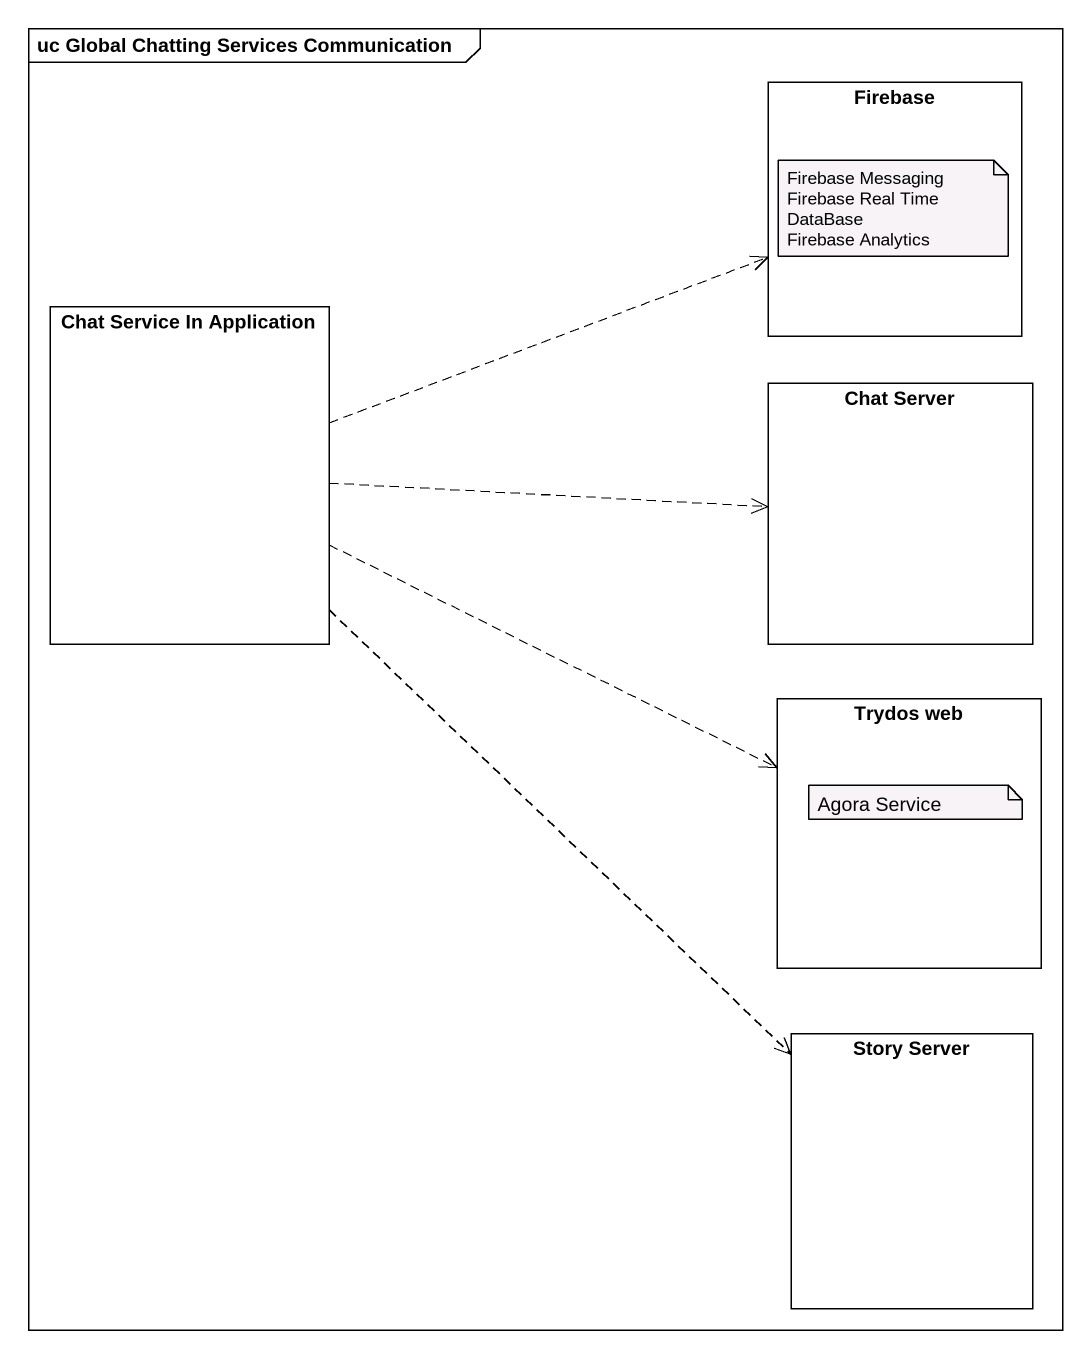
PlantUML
@startuml
mainframe uc Global Chatting Services Communication
rectangle Firebase
rectangle "Chat Service In Application" as Chat_Service_In_Application
rectangle "Chat Server" as Chat_Server
rectangle "Trydos web" as Trydos_web
rectangle "Story Server" as Story_Server
Chat_Service_In_Application .right.> Firebase
Chat_Service_In_Application .right.> Chat_Server
Chat_Service_In_Application .right.> Trydos_web
Chat_Service_In_Application ..> Story_Server
note as N1
  Firebase Messaging
  Firebase Real Time DataBase
  Firebase Analytics
end note
note as N2
  Agora Service
end note
@enduml
